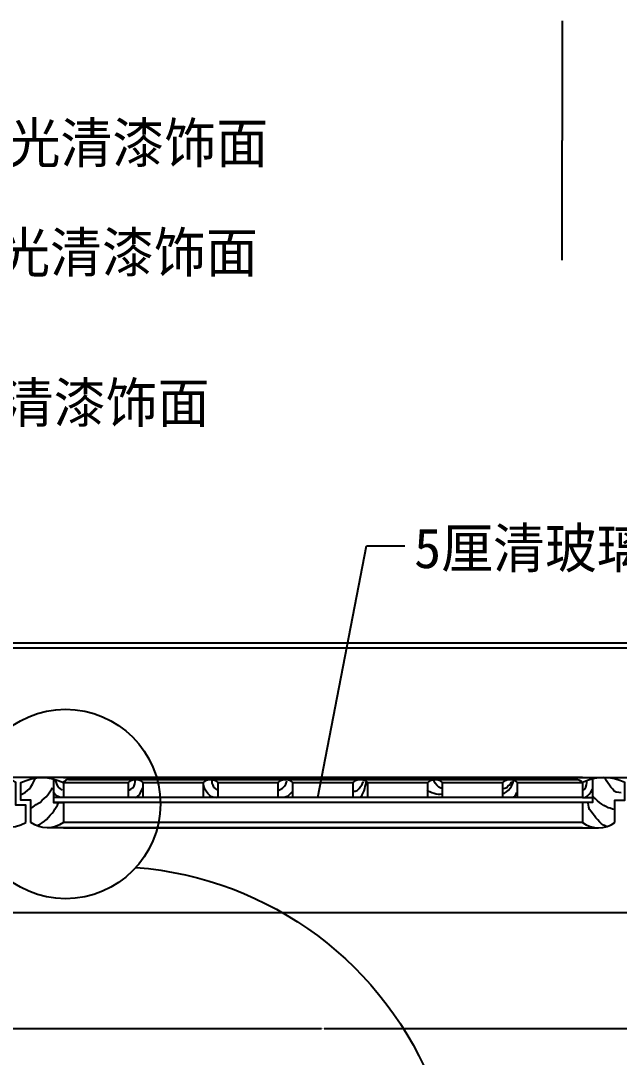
# Model space of a CAD drawing. Header units: metres. Extents: x 289 to 5205, y 117 to 7144.
# Drawn here: x 1783 to 2683, y 1547 to 3105 of the extents above; entities that cross this region are included whole.
import ezdxf

# ---------------------------------------------------------------- set-up
doc = ezdxf.new("R2010")
doc.units = ezdxf.units.M
for name, color, linetype in [('3', 3, 'Continuous'), ('4', 4, 'Continuous'), ('7', 7, 'Continuous'), ('BH', 3, 'Continuous'), ('DIM', 3, 'Continuous'), ('TEXT', 3, 'Continuous')]:
    doc.layers.add(name, color=color, linetype=linetype)
doc.dimstyles.get("Standard").update_dxf_attribs({"dimtxt": 2.5, "dimasz": 2.5, "dimexe": 1.25, "dimexo": 0.625, "dimtad": 1, "dimcen": 2.5, "dimazin": 3, "dimtfac": 1, "dimtmove": 0, "dimatfit": 3})

# ---------------------------------------------------------------- blocks, each defined once
blk = doc.blocks.new('*D9')
for p, q in [((887.02, 1676.26), (887.02, 1590.11)), ((3586.75, 1676.26), (3586.75, 1590.11)), ((887.27, 1590.11), (2234.885, 1590.11)), ((2238.885, 1590.11), (3586.5, 1590.11))]:
    blk.add_line(p, q)
at = {"layer": 'Defpoints'}
for p in [(887.02, 1676.26), (3586.75, 1676.26), (887.02, 1590.11)]:
    blk.add_point(p, dxfattribs=at)
at = {"layer": 'DIM', "insert": (2236.885, 1590.11), "char_height": 1, "attachment_point": 5}
blk.add_mtext('1800', dxfattribs=at)
blk = doc.blocks.new('*D42')
for p, q in [((2596.53, 3104.55), (2596.53, 2924.55)), ((2596.28, 2924.55), (2596.03, 2924.55)), ((2596.53, 2744.55), (2596.53, 2924.55)), ((2596.53, 2924.55), (2596.53, 2924.55)), ((2596.78, 2924.55), (2597.03, 2924.55))]:
    blk.add_line(p, q)
at = {"layer": 'Defpoints'}
for p in [(2596.53, 3104.55), (2596.53, 2924.55), (2596.53, 2744.55)]:
    blk.add_point(p, dxfattribs=at)
at = {"layer": 'DIM', "insert": (2596.53, 2925.675), "char_height": 1, "attachment_point": 5}
blk.add_mtext('60', dxfattribs=at)

msp = doc.modelspace()

# ---------------------------------------------------------------- linework, layer by layer
at = {"layer": '3'}
for p, q in [((887.1, 2162.09), (3587.1, 2162.09)), ((1847.1, 1959.59), (1944.6, 1959.59)), ((1967.1, 1959.59), (2057.1, 1959.59)), ((2079.6, 1959.59), (2169.6, 1959.59)), ((2192.1, 1959.59), (2282.1, 1959.59)), ((2304.6, 1959.59), (2394.6, 1959.59)), ((2417.1, 1959.59), (2507.1, 1959.59)), ((2529.6, 1959.59), (2627.1, 1959.59)), ((2627.1, 1937.09), (1832.1, 1937.09)), ((2627.1, 1929.59), (1832.1, 1929.59))]:
    msp.add_line(p, q, dxfattribs=at)
at = {"layer": '4'}
for p, q in [((2627.1, 1899.59), (1847.1, 1899.59)), ((842.1, 1764.59), (3602.1, 1764.59))]:
    msp.add_line(p, q, dxfattribs=at)
for points in [[(1790.85, 1899.59), (1790.85, 1925.84), (1775.85, 1925.84), (1775.85, 1959.59), (1775.85, 1959.59), (1775.85, 1959.59, 0.31), (1727.1, 1959.59), (1727.1, 1937.09), (1742.1, 1937.09)], [(1742.1, 1965.3), (1742.1, 1929.59), (1727.1, 1929.59), (1727.1, 1899.59, 0.24), (1790.85, 1899.59)], [(1798.35, 1899.59), (1798.35, 1933.34), (1783.35, 1933.34), (1783.35, 1959.59), (1783.35, 1959.59), (1783.35, 1959.59, -0.24), (1847.1, 1959.59), (1847.1, 1937.09), (1832.1, 1937.09)], [(1832.1, 1965.3), (1832.1, 1929.59), (1847.1, 1929.59), (1847.1, 1899.59, -0.32), (1798.35, 1899.59)], [(1967.1, 1937.09), (1967.1, 1959.59, 0.4), (1944.6, 1959.59), (1944.6, 1937.09)], [(2079.6, 1937.09), (2079.6, 1959.59, 0.4), (2057.1, 1959.59), (2057.1, 1937.09)], [(2192.1, 1937.09), (2192.1, 1959.59, 0.4), (2169.6, 1959.59), (2169.6, 1937.09)], [(2304.6, 1937.09), (2304.6, 1959.59, 0.4), (2282.1, 1959.59), (2282.1, 1937.09)], [(2417.1, 1937.09), (2417.1, 1959.59, 0.4), (2394.6, 1959.59), (2394.6, 1937.09)], [(2529.6, 1937.09), (2529.6, 1959.59, 0.4), (2507.1, 1959.59), (2507.1, 1937.09)], [(2675.85, 1899.59), (2675.85, 1933.34), (2690.85, 1933.34), (2690.85, 1959.59), (2690.85, 1959.59), (2690.85, 1959.59, 0.24), (2627.1, 1959.59), (2627.1, 1937.09), (2642.1, 1937.09)], [(2642.1, 1965.3), (2642.1, 1929.59), (2627.1, 1929.59), (2627.1, 1899.59, 0.32), (2675.85, 1899.59)]]:
    msp.add_lwpolyline(points, format="xyb", dxfattribs=at)
at = {"layer": '7'}
for p, q in [((857.1, 2169.59), (3617.1, 2169.59)), ((2627.1, 1967.09), (887.1, 1967.09)), ((1847.1, 1967.09), (3587.1, 1967.09)), ((2627.1, 1891.79), (1822.72, 1891.79)), ((1847.1, 1891.79), (2651.47, 1891.79))]:
    msp.add_line(p, q, dxfattribs=at)
for points in [[(1854.6, 1964.1, 0.28), (1847.1, 1959.59), (1847.1, 1937.09)], [(2619.6, 1964.1, -0.28), (2627.1, 1959.59), (2627.1, 1937.09)]]:
    msp.add_lwpolyline(points, format="xyb", dxfattribs=at)
msp.add_lwpolyline([(1854.6, 1964.1), (2619.6, 1964.1)], dxfattribs=at)
at = {"layer": 'BH'}
for p, q in [((1802.45, 1960.04), (1803.47, 1963.08)), ((1803.47, 1963.08), (1804.48, 1965.1)), ((1835.89, 1962.06), (1835.38, 1963.08)), ((1954.97, 1960.63), (1954.97, 1963.67)), ((2661.9, 1965.41), (2661.72, 1966.55)), ((2663.23, 1962.39), (2661.9, 1965.41)), ((1790.3, 1945.36), (1793.34, 1947.89)), ((1793.34, 1947.89), (1796.38, 1950.42)), ((1796.38, 1950.42), (1798.4, 1953.46)), ((1798.4, 1953.46), (1800.94, 1957)), ((1800.94, 1957), (1802.45, 1960.04)), ((1823.73, 1941.31), (1827.78, 1947.38)), ((1827.78, 1947.38), (1829.81, 1950.42)), ((1829.81, 1950.42), (1830.32, 1952.45)), ((1836.9, 1959.03), (1835.89, 1962.06)), ((1837.92, 1955.99), (1836.9, 1959.03)), ((1839.94, 1952.95), (1837.92, 1955.99)), ((1842.98, 1950.42), (1839.94, 1952.95)), ((1846.02, 1948.4), (1842.98, 1950.42)), ((1945.34, 1947.98), (1948.38, 1949.5)), ((1948.38, 1949.5), (1951.42, 1951.52)), ((1951.42, 1951.52), (1953.45, 1954.56)), ((1953.45, 1954.56), (1954.46, 1957.6)), ((1954.46, 1957.6), (1954.97, 1960.63)), ((1963.07, 1944.43), (1966.11, 1950.51)), ((1966.11, 1950.51), (1966.11, 1951.52)), ((2058.82, 1952.53), (2058.31, 1955.57)), ((2059.83, 1949.5), (2058.82, 1952.53)), ((2061.86, 1946.46), (2059.83, 1949.5)), ((2070.97, 1958.61), (2070.97, 1962.66)), ((2071.99, 1955.57), (2070.97, 1958.61)), ((2073, 1952.53), (2071.99, 1955.57)), ((2076.04, 1950), (2073, 1952.53)), ((2079.08, 1947.98), (2076.04, 1950)), ((2169.76, 1947.47), (2172.8, 1948.99)), ((2172.8, 1948.99), (2176.34, 1951.02)), ((2176.34, 1951.02), (2179.38, 1954.05)), ((2179.38, 1954.05), (2181.41, 1957.09)), ((2181.41, 1957.09), (2182.42, 1960.13)), ((2182.42, 1960.13), (2182.93, 1962.15)), ((2285.6, 1946.55), (2288.64, 1947.56)), ((2288.64, 1947.56), (2291.68, 1950.6)), ((2291.68, 1950.6), (2293.7, 1953.63)), ((2293.7, 1953.63), (2296.24, 1956.67)), ((2296.24, 1956.67), (2297.25, 1959.71)), ((2297.25, 1959.71), (2298.26, 1961.23)), ((2299.28, 1947.05), (2300.29, 1950.6)), ((2300.29, 1950.6), (2300.8, 1953.63)), ((2300.8, 1953.63), (2301.81, 1956.67)), ((2301.81, 1956.67), (2302.32, 1959.71)), ((2302.32, 1959.71), (2302.32, 1960.22)), ((2395.02, 1947.56), (2394.51, 1948.57)), ((2398.06, 1945.54), (2395.02, 1947.56)), ((2405.66, 1958.7), (2403.63, 1962.75)), ((2408.19, 1955.66), (2405.66, 1958.7)), ((2411.23, 1952.62), (2408.19, 1955.66)), ((2414.27, 1951.1), (2411.23, 1952.62)), ((2417.31, 1950.6), (2414.27, 1951.1)), ((2507.48, 1950.6), (2510.52, 1951.1)), ((2510.52, 1951.1), (2513.56, 1952.12)), ((2513.05, 1945.54), (2516.09, 1948.07)), ((2513.56, 1952.12), (2515.58, 1955.15)), ((2515.58, 1955.15), (2518.62, 1956.67)), ((2516.09, 1948.07), (2518.62, 1951.1)), ((2518.62, 1956.67), (2520.14, 1959.71)), ((2518.62, 1951.1), (2520.65, 1954.14)), ((2520.14, 1959.71), (2521.16, 1961.23)), ((2520.65, 1954.14), (2522.17, 1957.18)), ((2522.17, 1957.18), (2523.18, 1960.22)), ((2523.18, 1960.22), (2523.69, 1962.75)), ((2627.28, 1948.58), (2630.31, 1949.91)), ((2630.31, 1949.91), (2632.2, 1952.93)), ((2632.2, 1952.93), (2633.34, 1956.15)), ((2633.34, 1956.15), (2633.9, 1959.17)), ((2633.9, 1959.17), (2633.9, 1961.82)), ((2639.58, 1945.18), (2641.47, 1948.21)), ((2641.47, 1948.21), (2641.85, 1950.1)), ((2665.31, 1959.17), (2663.23, 1962.39)), ((2667.77, 1955.96), (2665.31, 1959.17)), ((2670.04, 1952.93), (2667.77, 1955.96)), ((2673.07, 1949.72), (2670.04, 1952.93)), ((2674.96, 1946.5), (2673.07, 1949.72)), ((1783.71, 1941.82), (1786.75, 1943.33)), ((1786.75, 1943.33), (1790.3, 1945.36)), ((1812.59, 1930.17), (1815.12, 1933.21)), ((1815.12, 1933.21), (1821.2, 1938.27)), ((1821.2, 1938.27), (1823.73, 1941.31)), ((1832.85, 1944.35), (1832.34, 1945.36)), ((1835.38, 1941.31), (1832.85, 1944.35)), ((1838.42, 1939.28), (1835.38, 1941.31)), ((1841.46, 1937.77), (1838.42, 1939.28)), ((1955.47, 1937.35), (1958.51, 1938.87)), ((1958.51, 1938.87), (1961.55, 1941.4)), ((1961.55, 1941.4), (1963.07, 1944.43)), ((2064.39, 1943.42), (2061.86, 1946.46)), ((2067.43, 1940.39), (2064.39, 1943.42)), ((2070.47, 1938.36), (2067.43, 1940.39)), ((2073.51, 1937.35), (2070.47, 1938.36)), ((2076.55, 1936.84), (2073.51, 1937.35)), ((2178.87, 1937.85), (2181.91, 1938.87)), ((2181.91, 1938.87), (2184.95, 1939.88)), ((2184.95, 1939.88), (2187.99, 1942.92)), ((2187.99, 1942.92), (2191.03, 1945.95)), ((2191.03, 1945.95), (2192.05, 1946.97)), ((2282.05, 1946.55), (2285.6, 1946.55)), ((2290.66, 1937.44), (2293.7, 1937.94)), ((2293.7, 1937.94), (2296.24, 1940.98)), ((2296.24, 1940.98), (2299.28, 1947.05)), ((2401.1, 1944.02), (2398.06, 1945.54)), ((2404.14, 1943), (2401.1, 1944.02)), ((2407.18, 1941.99), (2404.14, 1943)), ((2410.22, 1941.49), (2407.18, 1941.99)), ((2413.26, 1941.49), (2410.22, 1941.49)), ((2416.8, 1941.99), (2413.26, 1941.49)), ((2506.97, 1943), (2510.01, 1943.51)), ((2510.01, 1943.51), (2513.05, 1945.54)), ((2522.17, 1937.94), (2525.21, 1938.45)), ((2525.21, 1938.45), (2527.24, 1941.49)), ((2527.24, 1941.49), (2528.76, 1944.52)), ((2528.76, 1944.52), (2529.26, 1944.52)), ((2631.44, 1937.24), (2634.47, 1939.13)), ((2634.47, 1939.13), (2637.5, 1942.16)), ((2637.5, 1942.16), (2639.58, 1945.18)), ((2643.74, 1937.62), (2642.42, 1939.7)), ((2646.77, 1934.97), (2643.74, 1937.62)), ((2649.98, 1932.14), (2646.77, 1934.97)), ((2653.01, 1929.49), (2649.98, 1932.14)), ((2677.99, 1944.99), (2674.96, 1946.5)), ((2681.77, 1944.61), (2677.99, 1944.99)), ((2685.56, 1944.24), (2681.77, 1944.61)), ((1798.4, 1920.56), (1801.95, 1923.09)), ((1801.95, 1923.09), (1806, 1926.63)), ((1806, 1926.63), (1809.55, 1928.65)), ((1809.55, 1928.65), (1812.59, 1930.17)), ((1830.32, 1913.47), (1832.85, 1916.51)), ((1832.85, 1916.51), (1834.37, 1919.54)), ((1834.37, 1919.54), (1836.4, 1922.58)), ((1836.4, 1922.58), (1838.42, 1925.62)), ((1838.42, 1925.62), (1839.44, 1928.65)), ((1839.44, 1928.65), (1839.94, 1929.16)), ((2635.61, 1928.54), (2635.42, 1929.11)), ((2636.17, 1925.52), (2635.61, 1928.54)), ((2636.93, 1922.49), (2636.17, 1925.52)), ((2637.69, 1919.28), (2636.93, 1922.49)), ((2640.15, 1916.07), (2637.69, 1919.28)), ((2642.61, 1912.85), (2640.15, 1916.07)), ((2656.23, 1927.22), (2653.01, 1929.49)), ((2659.45, 1924.95), (2656.23, 1927.22)), ((2662.47, 1923.63), (2659.45, 1924.95)), ((2665.69, 1921.74), (2662.47, 1923.63)), ((2668.91, 1920.98), (2665.69, 1921.74)), ((2672.31, 1919.47), (2668.91, 1920.98)), ((2675.53, 1919.09), (2672.31, 1919.47)), ((1815.12, 1899.29), (1818.67, 1901.83)), ((1818.67, 1901.83), (1821.7, 1904.36)), ((1821.7, 1904.36), (1824.74, 1907.39)), ((1824.74, 1907.39), (1827.28, 1910.43)), ((1827.28, 1910.43), (1830.32, 1913.47)), ((2645.44, 1909.83), (2642.61, 1912.85)), ((2647.53, 1906.8), (2645.44, 1909.83)), ((2650.36, 1903.59), (2647.53, 1906.8)), ((2653.01, 1900.56), (2650.36, 1903.59)), ((2656.04, 1897.54), (2653.01, 1900.56)), ((1808.53, 1895.75), (1812.08, 1897.27)), ((1812.08, 1897.27), (1815.12, 1899.29)), ((2659.07, 1895.46), (2656.04, 1897.54)), ((2662.66, 1893.94), (2659.07, 1895.46))]:
    msp.add_line(p, q, dxfattribs=at)
at = {"layer": 'DIM'}
msp.add_lwpolyline([(1956.25, 1832.07, -0.29), (2404.43, 1497.35, 0.21), (2797.32, 1184.64, -1.9)], format="xyb", dxfattribs=at)
msp.add_circle((1850.49, 1927.43), 142.4, dxfattribs=at)

# ---------------------------------------------------------------- texts
at = {"layer": 'TEXT'}
for s, p in [('实木窗套线亚光清漆饰面', (1296.85, 2890.9)), ('实木窗台板亚光清漆饰面', (1281.27, 2726.45)), ('实木线条亚光清漆饰面', (1286.72, 2500.46)), ('5厘清玻璃', (2374.12, 2281.94))]:
    msp.add_text(s, height=60, dxfattribs=at).set_placement(p)

# ---------------------------------------------------------------- dimensions: what is measured, and where the dimension line sits
at = {"layer": 'DIM'}
for base, p1, p2, text, picture, middle in [((2596.53, 2924.55), (2596.53, 3104.55), (2596.53, 2744.55), '60', '*D42', (2596.53, 2925.675)), ((887.02, 1590.11), (887.02, 1676.26), (3586.75, 1676.26), '1800', '*D9', (2236.885, 1590.11))]:
    dim = msp.add_linear_dim(base=base, p1=p1, p2=p2, text=text, dimstyle='Standard', dxfattribs=at)
    dim.commit()
    dim.dimension.update_dxf_attribs({"geometry": picture, "text_midpoint": middle})

# ---------------------------------------------------------------- leaders
msp.add_leader([(2229.6, 1937.09), (2302.53, 2315.17), (2360.3, 2315.17)], dimstyle='Standard', dxfattribs=at)

doc.saveas('drawing.dxf')
